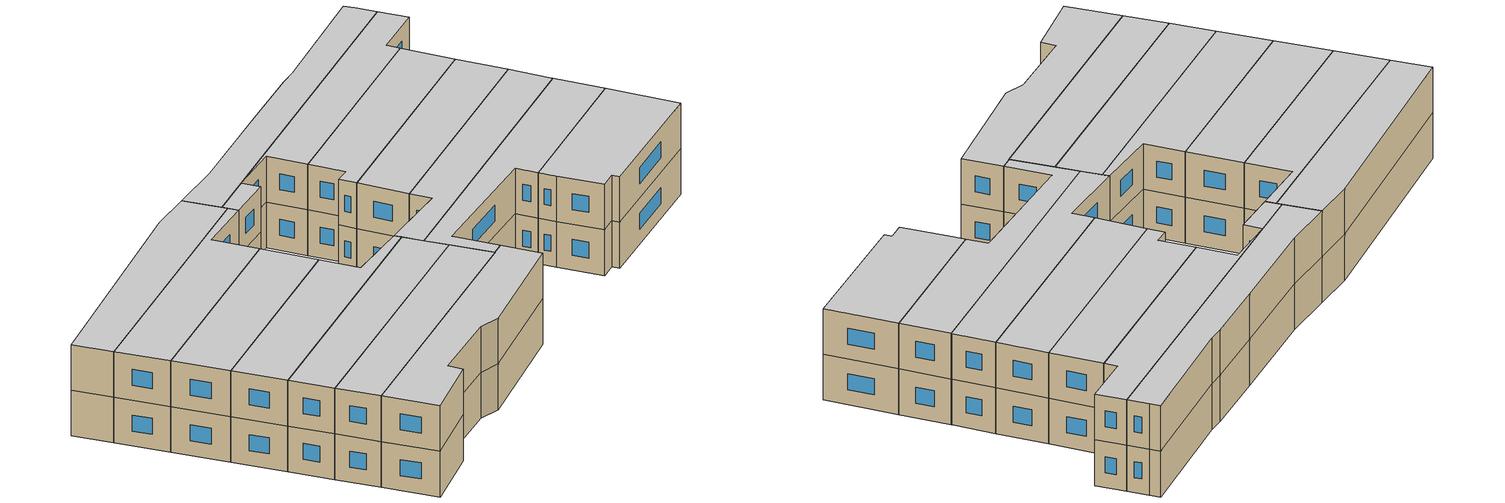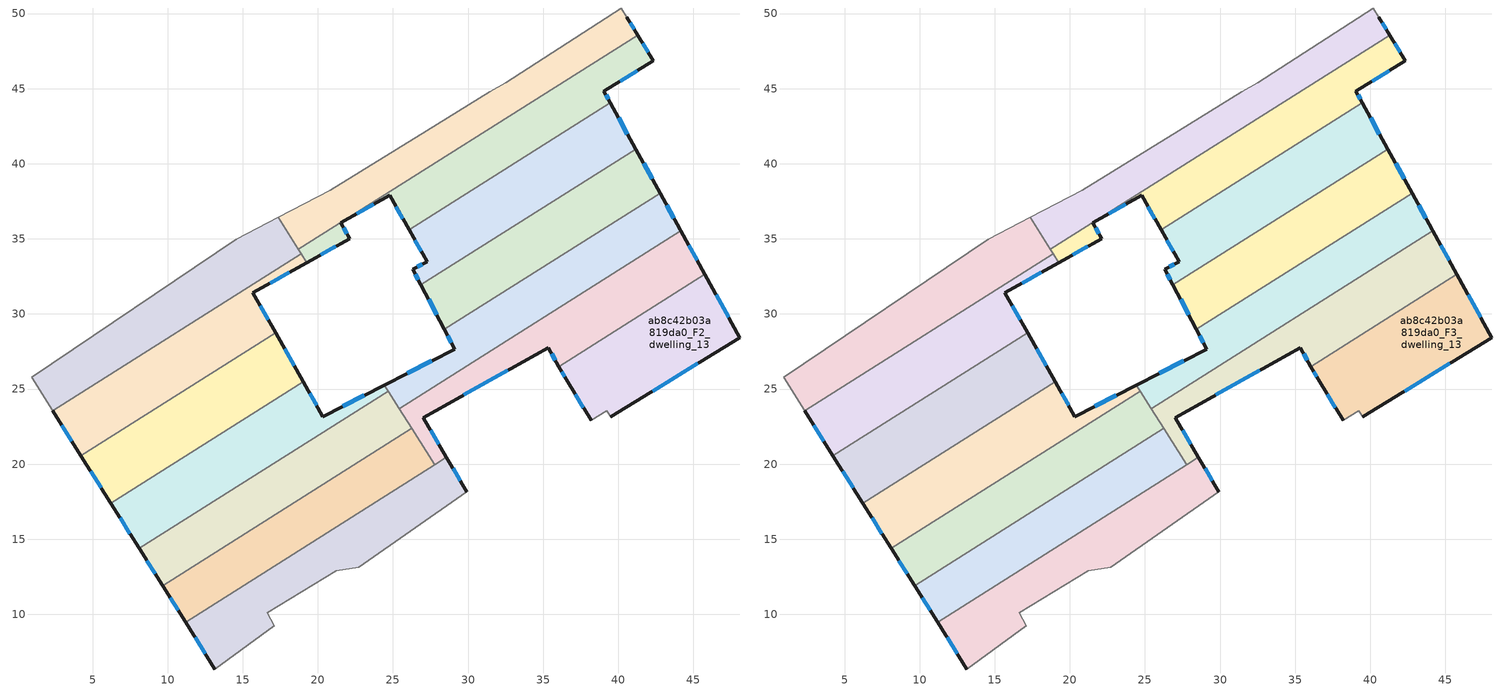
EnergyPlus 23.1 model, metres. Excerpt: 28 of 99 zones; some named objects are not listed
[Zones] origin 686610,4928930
ab8c42b03a819da0_F2_dwelling_0
 floor to ab8c42b03a819da0_F1_dwelling_0 (EU_floor_Construction): 17.37,36.42 18.9,34 2.35,23.55 0.94,25.79 14.58,34.98 z6
 wall adiabatic (EU_wall_Construction): 17.37,36.42 14.58,34.98 0.94,25.79 2.35,23.55 z6:9
 wall to ab8c42b03a819da0_F2_dwelling_1 (EU_wall_Construction): 2.35,23.55 18.9,34 z6:9
 wall to ab8c42b03a819da0_F2_dwelling_7 (EU_wall_Construction): 18.71,34.31 17.37,36.42 z6:9
 wall to ab8c42b03a819da0_F2_dwelling_8 (EU_wall_Construction): 18.9,34 18.71,34.31 z6:9
ab8c42b03a819da0_F2_dwelling_1
 floor to ab8c42b03a819da0_F1_dwelling_1 (EU_floor_Construction): 18.9,34 19.27,33.41 15.67,31.4 17.18,28.74 4.23,20.56 2.35,23.55 z6
 wall outside (EU_wall_Construction): 2.35,23.55 4.23,20.56 / 17.18,28.74 15.67,31.4 19.27,33.41 z6:9
 wall to ab8c42b03a819da0_F2_dwelling_2 (EU_wall_Construction): 4.23,20.56 17.18,28.74 z6:9
 wall to ab8c42b03a819da0_F2_dwelling_8 (EU_wall_Construction): 19.27,33.41 18.9,34 z6:9
 window (EU_Window_Construction): 2.96,22.58 3.62,21.53 / 16.84,32.05 18.1,32.76 / 16.69,29.6 16.16,30.53 z6.98:8.02
ab8c42b03a819da0_F2_dwelling_10
 floor to ab8c42b03a819da0_F1_dwelling_10 (EU_floor_Construction): 41.17,40.97 42.79,38.03 28.43,28.96 26.86,31.94 z6
 wall outside (EU_wall_Construction): 42.79,38.03 41.17,40.97 / 26.86,31.94 28.43,28.96 z6:9
 wall to ab8c42b03a819da0_F2_dwelling_9 (EU_wall_Construction): 41.17,40.97 26.86,31.94 z6:9
 wall to ab8c42b03a819da0_F2_dwelling_11 (EU_wall_Construction): 28.43,28.96 42.79,38.03 z6:9
 window (EU_Window_Construction): 42.26,38.98 41.69,40.01 / 27.37,30.97 27.92,29.93 z6.98:8.02
ab8c42b03a819da0_F2_dwelling_11
 floor to ab8c42b03a819da0_F1_dwelling_11 (EU_floor_Construction): 42.79,38.03 44.12,35.59 44.16,35.52 25.42,23.69 24.43,25.25 29.12,27.66 28.43,28.96 z6
 wall outside (EU_wall_Construction): 28.43,28.96 29.12,27.66 24.43,25.25 / 44.16,35.52 44.12,35.59 42.79,38.03 z6:9
 wall to ab8c42b03a819da0_F2_dwelling_12 (EU_wall_Construction): 25.42,23.69 44.16,35.52 z6:9
 wall to ab8c42b03a819da0_F2_dwelling_4 (EU_wall_Construction): 24.68,24.85 25.42,23.69 z6:9
 wall to ab8c42b03a819da0_F2_dwelling_3 (EU_wall_Construction): 24.43,25.25 24.68,24.85 z6:9
 window (EU_Window_Construction): 27.6,26.88 25.95,26.04 / 28.66,28.54 28.9,28.08 / 43.69,36.38 43.22,37.23 z6.98:8.02
ab8c42b03a819da0_F2_dwelling_12
 floor to ab8c42b03a819da0_F1_dwelling_12 (EU_floor_Construction): 44.16,35.52 45.77,32.62 36.05,26.49 35.34,27.76 27.02,23.1 28.57,20.46 27.77,19.96 25.42,23.69 z6
 wall outside (EU_wall_Construction): 45.77,32.62 44.16,35.52 / 28.57,20.46 27.02,23.1 35.34,27.76 36.05,26.49 z6:9
 wall to ab8c42b03a819da0_F2_dwelling_13 (EU_wall_Construction): 36.05,26.49 45.77,32.62 z6:9
 wall to ab8c42b03a819da0_F2_dwelling_6 (EU_wall_Construction): 27.77,19.96 28.57,20.46 z6:9
 wall to ab8c42b03a819da0_F2_dwelling_5 (EU_wall_Construction): 26.25,22.37 27.77,19.96 z6:9
 wall to ab8c42b03a819da0_F2_dwelling_4 (EU_wall_Construction): 25.42,23.69 26.25,22.37 z6:9
 window (EU_Window_Construction): 45.25,33.57 44.68,34.58 / 35.57,27.34 35.82,26.9 / 29.73,24.61 32.64,26.24 / 28.06,21.32 27.53,22.24 z6.98:8.02
ab8c42b03a819da0_F2_dwelling_13
 floor to ab8c42b03a819da0_F1_dwelling_13 (EU_floor_Construction): 45.77,32.62 48.1,28.43 39.49,23.14 39.23,23.57 38.19,22.92 36.62,25.48 36.05,26.49 z6
 wall outside (EU_wall_Construction): 36.05,26.49 36.62,25.48 38.19,22.92 / 39.49,23.14 48.1,28.43 45.77,32.62 z6:9
 wall adiabatic (EU_wall_Construction): 38.19,22.92 39.23,23.57 39.49,23.14 z6:9
 window (EU_Window_Construction): 37.13,24.64 37.68,23.75 / 36.24,26.16 36.44,25.81 / 47.34,29.79 46.53,31.26 / 42.29,24.86 45.3,26.71 z6.98:8.02
ab8c42b03a819da0_F2_dwelling_2
 floor to ab8c42b03a819da0_F1_dwelling_2 (EU_floor_Construction): 17.18,28.74 19.03,25.49 6.22,17.4 4.23,20.56 z6
 wall outside (EU_wall_Construction): 19.03,25.49 17.18,28.74 / 4.23,20.56 6.22,17.4 z6:9
 wall to ab8c42b03a819da0_F2_dwelling_3 (EU_wall_Construction): 6.22,17.4 19.03,25.49 z6:9
 window (EU_Window_Construction): 18.43,26.54 17.78,27.68 / 4.88,19.53 5.57,18.43 z6.98:8.02
ab8c42b03a819da0_F2_dwelling_3
 floor to ab8c42b03a819da0_F1_dwelling_3 (EU_floor_Construction): 24.43,25.25 24.68,24.85 8.11,14.38 6.22,17.4 19.03,25.49 20.34,23.17 z6
 wall outside (EU_wall_Construction): 6.22,17.4 8.11,14.38 / 24.43,25.25 20.34,23.17 19.03,25.49 z6:9
 wall to ab8c42b03a819da0_F2_dwelling_4 (EU_wall_Construction): 8.11,14.38 24.68,24.85 z6:9
 window (EU_Window_Construction): 6.83,16.42 7.49,15.36 / 19.92,23.92 19.45,24.73 / 23.1,24.58 21.67,23.85 z6.98:8.02
ab8c42b03a819da0_F2_dwelling_4
 floor to ab8c42b03a819da0_F1_dwelling_4 (EU_floor_Construction): 24.68,24.85 26.25,22.37 9.67,11.9 8.11,14.38 z6
 wall outside (EU_wall_Construction): 8.11,14.38 9.67,11.9 z6:9
 wall to ab8c42b03a819da0_F2_dwelling_5 (EU_wall_Construction): 9.67,11.9 26.25,22.37 z6:9
 window (EU_Window_Construction): 8.62,13.58 9.16,12.71 z6.98:8.02
ab8c42b03a819da0_F2_dwelling_5
 floor to ab8c42b03a819da0_F1_dwelling_5 (EU_floor_Construction): 26.25,22.37 27.78,19.94 11.2,9.47 9.67,11.9 z6
 wall outside (EU_wall_Construction): 9.67,11.9 11.2,9.47 z6:9
 wall to ab8c42b03a819da0_F2_dwelling_6 (EU_wall_Construction): 11.2,9.47 27.78,19.94 27.77,19.96 z6:9
 window (EU_Window_Construction): 10.16,11.11 10.7,10.26 z6.98:8.02
ab8c42b03a819da0_F2_dwelling_6
 floor to ab8c42b03a819da0_F1_dwelling_6 (EU_floor_Construction): 28.57,20.46 29.91,18.16 22.72,13.14 21.21,12.89 16.64,10.12 17.1,9.23 13.15,6.36 11.2,9.47 27.78,19.94 27.77,19.96 z6
 wall outside (EU_wall_Construction): 11.2,9.47 13.15,6.36 / 29.91,18.16 28.57,20.46 z6:9
 wall adiabatic (EU_wall_Construction): 13.15,6.36 17.1,9.23 16.64,10.12 21.21,12.89 22.72,13.14 29.91,18.16 z6:9
 window (EU_Window_Construction): 11.83,8.46 12.52,7.37 / 29.47,18.91 29,19.71 z6.98:8.02
ab8c42b03a819da0_F2_dwelling_7
 floor to ab8c42b03a819da0_F1_dwelling_7 (EU_floor_Construction): 40.55,49.77 41.29,48.57 18.71,34.31 17.37,36.42 20.83,38.22 27.24,42.21 31.45,44.8 32.52,45.39 40.19,50.37 z6
 wall outside (EU_wall_Construction): 41.29,48.57 40.55,49.77 z6:9
 wall adiabatic (EU_wall_Construction): 40.55,49.77 40.19,50.37 32.52,45.39 31.45,44.8 27.24,42.21 20.83,38.22 17.37,36.42 z6:9
 wall to ab8c42b03a819da0_F2_dwelling_8 (EU_wall_Construction): 18.71,34.31 41.29,48.57 z6:9
 window (EU_Window_Construction): 41.05,48.96 40.79,49.38 z6.98:8.02
ab8c42b03a819da0_F2_dwelling_8
 floor to ab8c42b03a819da0_F1_dwelling_8 (EU_floor_Construction): 41.29,48.57 42.34,46.86 39.05,44.83 39.47,44.06 26.07,35.59 24.77,37.89 21.52,36.07 22.12,35.01 19.27,33.41 18.71,34.31 z6
 wall outside (EU_wall_Construction): 19.27,33.41 22.12,35.01 21.52,36.07 24.77,37.89 26.07,35.59 / 39.47,44.06 39.05,44.83 42.34,46.86 41.29,48.57 z6:9
 wall to ab8c42b03a819da0_F2_dwelling_9 (EU_wall_Construction): 26.07,35.59 39.47,44.06 z6:9
 window (EU_Window_Construction): 25.2,37.14 25.65,36.34 / 22.58,36.66 23.72,37.3 / 21.93,35.35 21.72,35.72 / 20.2,33.93 21.2,34.49 / 42,47.41 41.63,48.01 / 40.12,45.49 41.27,46.2 / 39.34,44.31 39.19,44.58 z6.98:8.02
ab8c42b03a819da0_F2_dwelling_9
 floor to ab8c42b03a819da0_F1_dwelling_9 (EU_floor_Construction): 39.47,44.06 41.17,40.97 26.86,31.94 26.31,32.98 27.27,33.48 26.07,35.59 z6
 wall outside (EU_wall_Construction): 26.07,35.59 27.27,33.48 26.31,32.98 26.86,31.94 / 41.17,40.97 39.47,44.06 z6:9
 window (EU_Window_Construction): 26.96,33.31 26.63,33.14 / 26.46,34.91 26.88,34.17 / 40.62,41.98 40.03,43.05 / 26.49,32.64 26.68,32.28 z6.98:8.02
ab8c42b03a819da0_F3_dwelling_0
 floor to ab8c42b03a819da0_F2_dwelling_0 (EU_floor_Construction): 17.37,36.42 18.9,34 2.35,23.55 0.94,25.79 14.58,34.98 z9
 wall adiabatic (EU_wall_Construction): 17.37,36.42 14.58,34.98 0.94,25.79 2.35,23.55 z9:12
 wall to ab8c42b03a819da0_F3_dwelling_1 (EU_wall_Construction): 2.35,23.55 18.9,34 z9:12
 wall to ab8c42b03a819da0_F3_dwelling_7 (EU_wall_Construction): 18.71,34.31 17.37,36.42 z9:12
 wall to ab8c42b03a819da0_F3_dwelling_8 (EU_wall_Construction): 18.9,34 18.71,34.31 z9:12
 ceiling to ab8c42b03a819da0_F4_dwelling_0 (EU_floor_Construction): 18.9,34 17.37,36.42 14.58,34.98 0.94,25.79 2.35,23.55 z12
ab8c42b03a819da0_F3_dwelling_1
 floor to ab8c42b03a819da0_F2_dwelling_1 (EU_floor_Construction): 18.9,34 19.27,33.41 15.67,31.4 17.18,28.74 4.23,20.56 2.35,23.55 z9
 wall outside (EU_wall_Construction): 2.35,23.55 4.23,20.56 / 17.18,28.74 15.67,31.4 19.27,33.41 z9:12
 wall to ab8c42b03a819da0_F3_dwelling_2 (EU_wall_Construction): 4.23,20.56 17.18,28.74 z9:12
 wall to ab8c42b03a819da0_F3_dwelling_8 (EU_wall_Construction): 19.27,33.41 18.9,34 z9:12
 window (EU_Window_Construction): 2.96,22.58 3.62,21.53 / 16.84,32.05 18.1,32.76 / 16.69,29.6 16.16,30.53 z9.98:11.02
 ceiling to ab8c42b03a819da0_F4_dwelling_1 (EU_floor_Construction): 17.18,28.74 15.67,31.4 19.27,33.41 18.9,34 2.35,23.55 4.23,20.56 z12
ab8c42b03a819da0_F3_dwelling_10
 floor to ab8c42b03a819da0_F2_dwelling_10 (EU_floor_Construction): 41.17,40.97 42.79,38.03 28.43,28.96 26.86,31.94 z9
 wall outside (EU_wall_Construction): 42.79,38.03 41.17,40.97 / 26.86,31.94 28.43,28.96 z9:12
 wall to ab8c42b03a819da0_F3_dwelling_9 (EU_wall_Construction): 41.17,40.97 26.86,31.94 z9:12
 wall to ab8c42b03a819da0_F3_dwelling_11 (EU_wall_Construction): 28.43,28.96 42.79,38.03 z9:12
 window (EU_Window_Construction): 42.26,38.98 41.69,40.01 / 27.37,30.97 27.92,29.93 z9.98:11.02
 ceiling to ab8c42b03a819da0_F4_dwelling_10 (EU_floor_Construction): 42.79,38.03 41.17,40.97 26.86,31.94 28.43,28.96 z12
ab8c42b03a819da0_F3_dwelling_11
 floor to ab8c42b03a819da0_F2_dwelling_11 (EU_floor_Construction): 42.79,38.03 44.12,35.59 44.16,35.52 25.42,23.69 24.43,25.25 29.12,27.66 28.43,28.96 z9
 wall outside (EU_wall_Construction): 28.43,28.96 29.12,27.66 24.43,25.25 / 44.16,35.52 44.12,35.59 42.79,38.03 z9:12
 wall to ab8c42b03a819da0_F3_dwelling_12 (EU_wall_Construction): 25.42,23.69 44.16,35.52 z9:12
 wall to ab8c42b03a819da0_F3_dwelling_4 (EU_wall_Construction): 24.68,24.85 25.42,23.69 z9:12
 wall to ab8c42b03a819da0_F3_dwelling_3 (EU_wall_Construction): 24.43,25.25 24.68,24.85 z9:12
 window (EU_Window_Construction): 27.6,26.88 25.95,26.04 / 28.66,28.54 28.9,28.08 / 43.69,36.38 43.22,37.23 z9.98:11.02
 ceiling to ab8c42b03a819da0_F4_dwelling_11 (EU_floor_Construction): 44.16,35.52 44.12,35.59 42.79,38.03 28.43,28.96 29.12,27.66 24.43,25.25 25.42,23.69 z12
ab8c42b03a819da0_F3_dwelling_12
 floor to ab8c42b03a819da0_F2_dwelling_12 (EU_floor_Construction): 44.16,35.52 45.77,32.62 36.05,26.49 35.34,27.76 27.02,23.1 28.57,20.46 27.77,19.96 25.42,23.69 z9
 wall outside (EU_wall_Construction): 45.77,32.62 44.16,35.52 / 28.57,20.46 27.02,23.1 35.34,27.76 36.05,26.49 z9:12
 wall to ab8c42b03a819da0_F3_dwelling_13 (EU_wall_Construction): 36.05,26.49 45.77,32.62 z9:12
 wall to ab8c42b03a819da0_F3_dwelling_6 (EU_wall_Construction): 27.77,19.96 28.57,20.46 z9:12
 wall to ab8c42b03a819da0_F3_dwelling_5 (EU_wall_Construction): 26.25,22.37 27.77,19.96 z9:12
 wall to ab8c42b03a819da0_F3_dwelling_4 (EU_wall_Construction): 25.42,23.69 26.25,22.37 z9:12
 window (EU_Window_Construction): 45.25,33.57 44.68,34.58 / 35.57,27.34 35.82,26.9 / 29.73,24.61 32.64,26.24 / 28.06,21.32 27.53,22.24 z9.98:11.02
 ceiling to ab8c42b03a819da0_F4_dwelling_12 (EU_floor_Construction): 36.05,26.49 45.77,32.62 44.16,35.52 25.42,23.69 27.77,19.96 28.57,20.46 27.02,23.1 35.34,27.76 z12
ab8c42b03a819da0_F3_dwelling_13
 floor to ab8c42b03a819da0_F2_dwelling_13 (EU_floor_Construction): 45.77,32.62 48.1,28.43 39.49,23.14 39.23,23.57 38.19,22.92 36.62,25.48 36.05,26.49 z9
 wall outside (EU_wall_Construction): 36.05,26.49 36.62,25.48 38.19,22.92 / 39.49,23.14 48.1,28.43 45.77,32.62 z9:12
 wall adiabatic (EU_wall_Construction): 38.19,22.92 39.23,23.57 39.49,23.14 z9:12
 window (EU_Window_Construction): 37.13,24.64 37.68,23.75 / 36.24,26.16 36.44,25.81 / 47.34,29.79 46.53,31.26 / 42.29,24.86 45.3,26.71 z9.98:11.02
 ceiling to ab8c42b03a819da0_F4_dwelling_13 (EU_floor_Construction): 48.1,28.43 45.77,32.62 36.05,26.49 36.62,25.48 38.19,22.92 39.23,23.57 39.49,23.14 z12
ab8c42b03a819da0_F3_dwelling_2
 floor to ab8c42b03a819da0_F2_dwelling_2 (EU_floor_Construction): 17.18,28.74 19.03,25.49 6.22,17.4 4.23,20.56 z9
 wall outside (EU_wall_Construction): 19.03,25.49 17.18,28.74 / 4.23,20.56 6.22,17.4 z9:12
 wall to ab8c42b03a819da0_F3_dwelling_3 (EU_wall_Construction): 6.22,17.4 19.03,25.49 z9:12
 window (EU_Window_Construction): 18.43,26.54 17.78,27.68 / 4.88,19.53 5.57,18.43 z9.98:11.02
 ceiling to ab8c42b03a819da0_F4_dwelling_2 (EU_floor_Construction): 19.03,25.49 17.18,28.74 4.23,20.56 6.22,17.4 z12
ab8c42b03a819da0_F3_dwelling_3
 floor to ab8c42b03a819da0_F2_dwelling_3 (EU_floor_Construction): 24.43,25.25 24.68,24.85 8.11,14.38 6.22,17.4 19.03,25.49 20.34,23.17 z9
 wall outside (EU_wall_Construction): 6.22,17.4 8.11,14.38 / 24.43,25.25 20.34,23.17 19.03,25.49 z9:12
 wall to ab8c42b03a819da0_F3_dwelling_4 (EU_wall_Construction): 8.11,14.38 24.68,24.85 z9:12
 window (EU_Window_Construction): 6.83,16.42 7.49,15.36 / 19.92,23.92 19.45,24.73 / 23.1,24.58 21.67,23.85 z9.98:11.02
 ceiling to ab8c42b03a819da0_F4_dwelling_3 (EU_floor_Construction): 20.34,23.17 19.03,25.49 6.22,17.4 8.11,14.38 24.68,24.85 24.43,25.25 z12
ab8c42b03a819da0_F3_dwelling_4
 floor to ab8c42b03a819da0_F2_dwelling_4 (EU_floor_Construction): 24.68,24.85 26.25,22.37 9.67,11.9 8.11,14.38 z9
 wall outside (EU_wall_Construction): 8.11,14.38 9.67,11.9 z9:12
 wall to ab8c42b03a819da0_F3_dwelling_5 (EU_wall_Construction): 9.67,11.9 26.25,22.37 z9:12
 window (EU_Window_Construction): 8.62,13.58 9.16,12.71 z9.98:11.02
 ceiling to ab8c42b03a819da0_F4_dwelling_4 (EU_floor_Construction): 26.25,22.37 24.68,24.85 8.11,14.38 9.67,11.9 z12
ab8c42b03a819da0_F3_dwelling_5
 floor to ab8c42b03a819da0_F2_dwelling_5 (EU_floor_Construction): 26.25,22.37 27.78,19.94 11.2,9.47 9.67,11.9 z9
 wall outside (EU_wall_Construction): 9.67,11.9 11.2,9.47 z9:12
 wall to ab8c42b03a819da0_F3_dwelling_6 (EU_wall_Construction): 11.2,9.47 27.78,19.94 27.77,19.96 z9:12
 window (EU_Window_Construction): 10.16,11.11 10.7,10.26 z9.98:11.02
 ceiling to ab8c42b03a819da0_F4_dwelling_5 (EU_floor_Construction): 27.78,19.94 26.25,22.37 9.67,11.9 11.2,9.47 z12
ab8c42b03a819da0_F3_dwelling_6
 floor to ab8c42b03a819da0_F2_dwelling_6 (EU_floor_Construction): 28.57,20.46 29.91,18.16 22.72,13.14 21.21,12.89 16.64,10.12 17.1,9.23 13.15,6.36 11.2,9.47 27.78,19.94 27.77,19.96 z9
 wall outside (EU_wall_Construction): 11.2,9.47 13.15,6.36 / 29.91,18.16 28.57,20.46 z9:12
 wall adiabatic (EU_wall_Construction): 13.15,6.36 17.1,9.23 16.64,10.12 21.21,12.89 22.72,13.14 29.91,18.16 z9:12
 window (EU_Window_Construction): 11.83,8.46 12.52,7.37 / 29.47,18.91 29,19.71 z9.98:11.02
 ceiling to ab8c42b03a819da0_F4_dwelling_6 (EU_floor_Construction): 22.72,13.14 29.91,18.16 28.57,20.46 27.77,19.96 27.78,19.94 11.2,9.47 13.15,6.36 17.1,9.23 16.64,10.12 21.21,12.89 z12
ab8c42b03a819da0_F3_dwelling_7
 floor to ab8c42b03a819da0_F2_dwelling_7 (EU_floor_Construction): 40.55,49.77 41.29,48.57 18.71,34.31 17.37,36.42 20.83,38.22 27.24,42.21 31.45,44.8 32.52,45.39 40.19,50.37 z9
 wall outside (EU_wall_Construction): 41.29,48.57 40.55,49.77 z9:12
 wall adiabatic (EU_wall_Construction): 40.55,49.77 40.19,50.37 32.52,45.39 31.45,44.8 27.24,42.21 20.83,38.22 17.37,36.42 z9:12
 wall to ab8c42b03a819da0_F3_dwelling_8 (EU_wall_Construction): 18.71,34.31 41.29,48.57 z9:12
 window (EU_Window_Construction): 41.05,48.96 40.79,49.38 z9.98:11.02
 ceiling to ab8c42b03a819da0_F4_dwelling_7 (EU_floor_Construction): 32.52,45.39 31.45,44.8 27.24,42.21 20.83,38.22 17.37,36.42 18.71,34.31 41.29,48.57 40.55,49.77 40.19,50.37 z12
ab8c42b03a819da0_F3_dwelling_8
 floor to ab8c42b03a819da0_F2_dwelling_8 (EU_floor_Construction): 41.29,48.57 42.34,46.86 39.05,44.83 39.47,44.06 26.07,35.59 24.77,37.89 21.52,36.07 22.12,35.01 19.27,33.41 18.71,34.31 z9
 wall outside (EU_wall_Construction): 19.27,33.41 22.12,35.01 21.52,36.07 24.77,37.89 26.07,35.59 / 39.47,44.06 39.05,44.83 42.34,46.86 41.29,48.57 z9:12
 wall to ab8c42b03a819da0_F3_dwelling_9 (EU_wall_Construction): 26.07,35.59 39.47,44.06 z9:12
 window (EU_Window_Construction): 25.2,37.14 25.65,36.34 / 22.58,36.66 23.72,37.3 / 21.93,35.35 21.72,35.72 / 20.2,33.93 21.2,34.49 / 42,47.41 41.63,48.01 / 40.12,45.49 41.27,46.2 / 39.34,44.31 39.19,44.58 z9.98:11.02
 ceiling to ab8c42b03a819da0_F4_dwelling_8 (EU_floor_Construction): 39.47,44.06 39.05,44.83 42.34,46.86 41.29,48.57 18.71,34.31 19.27,33.41 22.12,35.01 21.52,36.07 24.77,37.89 26.07,35.59 z12
ab8c42b03a819da0_F3_dwelling_9
 floor to ab8c42b03a819da0_F2_dwelling_9 (EU_floor_Construction): 39.47,44.06 41.17,40.97 26.86,31.94 26.31,32.98 27.27,33.48 26.07,35.59 z9
 wall outside (EU_wall_Construction): 26.07,35.59 27.27,33.48 26.31,32.98 26.86,31.94 / 41.17,40.97 39.47,44.06 z9:12
 window (EU_Window_Construction): 26.96,33.31 26.63,33.14 / 26.46,34.91 26.88,34.17 / 40.62,41.98 40.03,43.05 / 26.49,32.64 26.68,32.28 z9.98:11.02
 ceiling to ab8c42b03a819da0_F4_dwelling_9 (EU_floor_Construction): 41.17,40.97 39.47,44.06 26.07,35.59 27.27,33.48 26.31,32.98 26.86,31.94 z12
[Building]
EU S2 Campaign: North Axis=0; Terrain=City; Solar Distribution=FullExterior
[Site:Location]
Bologna: Latitude=44.5; Longitude=11.25; Time Zone=1; Elevation=37
[SizingPeriod:WeatherFileDays]
AnnualSizingPeriod: Begin Month=1; Begin Day of Month=1; End Month=12; End Day of Month=31; Day of Week for Start Day=Monday; Use Weather File Daylight Saving Period=No; Use Weather File Rain and Snow Indicators=No
[MATERIAL]
EU_InternalMass_Material: Roughness=MediumRough; Thickness=0.1; Conductivity=1; Density=1800; Specific Heat=900; Thermal Absorptance=0.9; Solar Absorptance=0.7; Visible Absorptance=0.7
[MATERIAL:NOMASS] Roughness=MediumRough; Thermal Absorptance=0.9; Solar Absorptance=0.7; Visible Absorptance=0.7
Name | Thermal Resistance
EU_wall_NoMass | 0.905828
EU_floor_NoMass | 0.67114
[WINDOWMATERIAL:SIMPLEGLAZINGSYSTEM]
EU_Window_SimpleGlazing: UFactor=4.52486; Solar Heat Gain Coefficient=0.85; Visible Transmittance=0.85
[CONSTRUCTION]
EU_wall_Construction: EU_wall_NoMass
EU_floor_Construction: EU_floor_NoMass
EU_Window_Construction: EU_Window_SimpleGlazing
EU_InternalMass_Construction: EU_InternalMass_Material
[ZONE] Type=1; Multiplier=1; Ceiling Height=autocalculate; Floor Area=autocalculate; Part of Total Floor Area=Yes
Name | Volume
ab8c42b03a819da0_F2_dwelling_0; ab8c42b03a819da0_F3_dwelling_0 | 170.547
ab8c42b03a819da0_F2_dwelling_1; ab8c42b03a819da0_F3_dwelling_1 | 170.57
ab8c42b03a819da0_F2_dwelling_10; ab8c42b03a819da0_F3_dwelling_10 | 170.532
ab8c42b03a819da0_F2_dwelling_11; ab8c42b03a819da0_F3_dwelling_11 | 170.599
ab8c42b03a819da0_F2_dwelling_12; ab8c42b03a819da0_F3_dwelling_12 | 173.709
ab8c42b03a819da0_F2_dwelling_13; ab8c42b03a819da0_F3_dwelling_13 | 160.178
ab8c42b03a819da0_F2_dwelling_2; ab8c42b03a819da0_F3_dwelling_2 | 170.551
ab8c42b03a819da0_F2_dwelling_3; ab8c42b03a819da0_F3_dwelling_3; ab8c42b03a819da0_F2_dwelling_7; ab8c42b03a819da0_F3_dwelling_7 | 170.537
ab8c42b03a819da0_F2_dwelling_4; ab8c42b03a819da0_F3_dwelling_4 | 172.195
ab8c42b03a819da0_F2_dwelling_5; ab8c42b03a819da0_F3_dwelling_5 | 168.926
ab8c42b03a819da0_F2_dwelling_6; ab8c42b03a819da0_F3_dwelling_6 | 177.768
ab8c42b03a819da0_F2_dwelling_8; ab8c42b03a819da0_F3_dwelling_8 | 170.594
ab8c42b03a819da0_F2_dwelling_9; ab8c42b03a819da0_F3_dwelling_9 | 170.542
[INTERNALMASS] Construction=EU_InternalMass_Construction
Name | Zone or ZoneList | Surface Area
ab8c42b03a819da0_F2_dwelling_0_EU_InternalMass | ab8c42b03a819da0_F2_dwelling_0 | 56.8493
ab8c42b03a819da0_F2_dwelling_1_EU_InternalMass | ab8c42b03a819da0_F2_dwelling_1 | 56.857
ab8c42b03a819da0_F2_dwelling_2_EU_InternalMass | ab8c42b03a819da0_F2_dwelling_2 | 56.8505
ab8c42b03a819da0_F2_dwelling_3_EU_InternalMass | ab8c42b03a819da0_F2_dwelling_3 | 56.8455
ab8c42b03a819da0_F2_dwelling_4_EU_InternalMass | ab8c42b03a819da0_F2_dwelling_4 | 57.3982
ab8c42b03a819da0_F2_dwelling_5_EU_InternalMass | ab8c42b03a819da0_F2_dwelling_5 | 56.3077
ab8c42b03a819da0_F2_dwelling_6_EU_InternalMass | ab8c42b03a819da0_F2_dwelling_6 | 59.2543
ab8c42b03a819da0_F2_dwelling_7_EU_InternalMass | ab8c42b03a819da0_F2_dwelling_7 | 56.8517
ab8c42b03a819da0_F2_dwelling_8_EU_InternalMass | ab8c42b03a819da0_F2_dwelling_8 | 56.8629
ab8c42b03a819da0_F2_dwelling_9_EU_InternalMass | ab8c42b03a819da0_F2_dwelling_9 | 56.8483
ab8c42b03a819da0_F2_dwelling_10_EU_InternalMass | ab8c42b03a819da0_F2_dwelling_10 | 56.8443
ab8c42b03a819da0_F2_dwelling_11_EU_InternalMass | ab8c42b03a819da0_F2_dwelling_11 | 56.8666
ab8c42b03a819da0_F2_dwelling_12_EU_InternalMass | ab8c42b03a819da0_F2_dwelling_12 | 57.8986
ab8c42b03a819da0_F2_dwelling_13_EU_InternalMass | ab8c42b03a819da0_F2_dwelling_13 | 53.3917
ab8c42b03a819da0_F3_dwelling_0_EU_InternalMass | ab8c42b03a819da0_F3_dwelling_0 | 56.8493
ab8c42b03a819da0_F3_dwelling_1_EU_InternalMass | ab8c42b03a819da0_F3_dwelling_1 | 56.857
ab8c42b03a819da0_F3_dwelling_2_EU_InternalMass | ab8c42b03a819da0_F3_dwelling_2 | 56.8505
ab8c42b03a819da0_F3_dwelling_3_EU_InternalMass | ab8c42b03a819da0_F3_dwelling_3 | 56.8455
ab8c42b03a819da0_F3_dwelling_4_EU_InternalMass | ab8c42b03a819da0_F3_dwelling_4 | 57.3982
ab8c42b03a819da0_F3_dwelling_5_EU_InternalMass | ab8c42b03a819da0_F3_dwelling_5 | 56.3077
ab8c42b03a819da0_F3_dwelling_6_EU_InternalMass | ab8c42b03a819da0_F3_dwelling_6 | 59.2543
ab8c42b03a819da0_F3_dwelling_7_EU_InternalMass | ab8c42b03a819da0_F3_dwelling_7 | 56.8517
ab8c42b03a819da0_F3_dwelling_8_EU_InternalMass | ab8c42b03a819da0_F3_dwelling_8 | 56.8629
ab8c42b03a819da0_F3_dwelling_9_EU_InternalMass | ab8c42b03a819da0_F3_dwelling_9 | 56.8483
ab8c42b03a819da0_F3_dwelling_10_EU_InternalMass | ab8c42b03a819da0_F3_dwelling_10 | 56.8443
ab8c42b03a819da0_F3_dwelling_11_EU_InternalMass | ab8c42b03a819da0_F3_dwelling_11 | 56.8666
ab8c42b03a819da0_F3_dwelling_12_EU_InternalMass | ab8c42b03a819da0_F3_dwelling_12 | 57.8986
ab8c42b03a819da0_F3_dwelling_13_EU_InternalMass | ab8c42b03a819da0_F3_dwelling_13 | 53.3917
[OTHEREQUIPMENT] Fuel Type=Electricity; Design Level Calculation Method=Watts/Area; Power per Zone Floor Area=1; Fraction Latent=0; Fraction Radiant=0; Fraction Lost=0; Carbon Dioxide Generation Rate=0; EndUse Subcategory=EU_Step8_InternalGains
Name | Zone or ZoneList or Space or SpaceList | Schedule
EU_Step8_InternalGain_ab8c42b03a819da0_F2_dwelling_0_f000 | ab8c42b03a819da0_F2_dwelling_0 | EU_Step8_GainSchedule_ab8c42b03a819da0_F2_dwelling_0_f000
EU_Step8_InternalGain_ab8c42b03a819da0_F2_dwelling_1_f000 | ab8c42b03a819da0_F2_dwelling_1 | EU_Step8_GainSchedule_ab8c42b03a819da0_F2_dwelling_1_f000
EU_Step8_InternalGain_ab8c42b03a819da0_F2_dwelling_2_f000 | ab8c42b03a819da0_F2_dwelling_2 | EU_Step8_GainSchedule_ab8c42b03a819da0_F2_dwelling_2_f000
EU_Step8_InternalGain_ab8c42b03a819da0_F2_dwelling_3_f000 | ab8c42b03a819da0_F2_dwelling_3 | EU_Step8_GainSchedule_ab8c42b03a819da0_F2_dwelling_3_f000
EU_Step8_InternalGain_ab8c42b03a819da0_F2_dwelling_4_f000 | ab8c42b03a819da0_F2_dwelling_4 | EU_Step8_GainSchedule_ab8c42b03a819da0_F2_dwelling_4_f000
EU_Step8_InternalGain_ab8c42b03a819da0_F2_dwelling_5_f000 | ab8c42b03a819da0_F2_dwelling_5 | EU_Step8_GainSchedule_ab8c42b03a819da0_F2_dwelling_5_f000
EU_Step8_InternalGain_ab8c42b03a819da0_F2_dwelling_6_f000 | ab8c42b03a819da0_F2_dwelling_6 | EU_Step8_GainSchedule_ab8c42b03a819da0_F2_dwelling_6_f000
EU_Step8_InternalGain_ab8c42b03a819da0_F2_dwelling_7_f000 | ab8c42b03a819da0_F2_dwelling_7 | EU_Step8_GainSchedule_ab8c42b03a819da0_F2_dwelling_7_f000
EU_Step8_InternalGain_ab8c42b03a819da0_F2_dwelling_8_f000 | ab8c42b03a819da0_F2_dwelling_8 | EU_Step8_GainSchedule_ab8c42b03a819da0_F2_dwelling_8_f000
EU_Step8_InternalGain_ab8c42b03a819da0_F2_dwelling_9_f000 | ab8c42b03a819da0_F2_dwelling_9 | EU_Step8_GainSchedule_ab8c42b03a819da0_F2_dwelling_9_f000
EU_Step8_InternalGain_ab8c42b03a819da0_F2_dwelling_10_f000 | ab8c42b03a819da0_F2_dwelling_10 | EU_Step8_GainSchedule_ab8c42b03a819da0_F2_dwelling_10_f000
EU_Step8_InternalGain_ab8c42b03a819da0_F2_dwelling_11_f000 | ab8c42b03a819da0_F2_dwelling_11 | EU_Step8_GainSchedule_ab8c42b03a819da0_F2_dwelling_11_f000
EU_Step8_InternalGain_ab8c42b03a819da0_F2_dwelling_12_f000 | ab8c42b03a819da0_F2_dwelling_12 | EU_Step8_GainSchedule_ab8c42b03a819da0_F2_dwelling_12_f000
EU_Step8_InternalGain_ab8c42b03a819da0_F2_dwelling_13_f000 | ab8c42b03a819da0_F2_dwelling_13 | EU_Step8_GainSchedule_ab8c42b03a819da0_F2_dwelling_13_f000
EU_Step8_InternalGain_ab8c42b03a819da0_F3_dwelling_0_f000 | ab8c42b03a819da0_F3_dwelling_0 | EU_Step8_GainSchedule_ab8c42b03a819da0_F3_dwelling_0_f000
EU_Step8_InternalGain_ab8c42b03a819da0_F3_dwelling_1_f000 | ab8c42b03a819da0_F3_dwelling_1 | EU_Step8_GainSchedule_ab8c42b03a819da0_F3_dwelling_1_f000
EU_Step8_InternalGain_ab8c42b03a819da0_F3_dwelling_2_f000 | ab8c42b03a819da0_F3_dwelling_2 | EU_Step8_GainSchedule_ab8c42b03a819da0_F3_dwelling_2_f000
EU_Step8_InternalGain_ab8c42b03a819da0_F3_dwelling_3_f000 | ab8c42b03a819da0_F3_dwelling_3 | EU_Step8_GainSchedule_ab8c42b03a819da0_F3_dwelling_3_f000
EU_Step8_InternalGain_ab8c42b03a819da0_F3_dwelling_4_f000 | ab8c42b03a819da0_F3_dwelling_4 | EU_Step8_GainSchedule_ab8c42b03a819da0_F3_dwelling_4_f000
EU_Step8_InternalGain_ab8c42b03a819da0_F3_dwelling_5_f000 | ab8c42b03a819da0_F3_dwelling_5 | EU_Step8_GainSchedule_ab8c42b03a819da0_F3_dwelling_5_f000
EU_Step8_InternalGain_ab8c42b03a819da0_F3_dwelling_6_f000 | ab8c42b03a819da0_F3_dwelling_6 | EU_Step8_GainSchedule_ab8c42b03a819da0_F3_dwelling_6_f000
EU_Step8_InternalGain_ab8c42b03a819da0_F3_dwelling_7_f000 | ab8c42b03a819da0_F3_dwelling_7 | EU_Step8_GainSchedule_ab8c42b03a819da0_F3_dwelling_7_f000
EU_Step8_InternalGain_ab8c42b03a819da0_F3_dwelling_8_f000 | ab8c42b03a819da0_F3_dwelling_8 | EU_Step8_GainSchedule_ab8c42b03a819da0_F3_dwelling_8_f000
EU_Step8_InternalGain_ab8c42b03a819da0_F3_dwelling_9_f000 | ab8c42b03a819da0_F3_dwelling_9 | EU_Step8_GainSchedule_ab8c42b03a819da0_F3_dwelling_9_f000
EU_Step8_InternalGain_ab8c42b03a819da0_F3_dwelling_10_f000 | ab8c42b03a819da0_F3_dwelling_10 | EU_Step8_GainSchedule_ab8c42b03a819da0_F3_dwelling_10_f000
EU_Step8_InternalGain_ab8c42b03a819da0_F3_dwelling_11_f000 | ab8c42b03a819da0_F3_dwelling_11 | EU_Step8_GainSchedule_ab8c42b03a819da0_F3_dwelling_11_f000
EU_Step8_InternalGain_ab8c42b03a819da0_F3_dwelling_12_f000 | ab8c42b03a819da0_F3_dwelling_12 | EU_Step8_GainSchedule_ab8c42b03a819da0_F3_dwelling_12_f000
EU_Step8_InternalGain_ab8c42b03a819da0_F3_dwelling_13_f000 | ab8c42b03a819da0_F3_dwelling_13 | EU_Step8_GainSchedule_ab8c42b03a819da0_F3_dwelling_13_f000
[ZONEVENTILATION:DESIGNFLOWRATE] Schedule=EU_AlwaysOn; Design Flow Rate Calculation Method=AirChanges/Hour; Air Changes per Hour=0.73129; Ventilation Type=Natural; Fan Pressure Rise=0; Fan Total Efficiency=1; Constant Term Coefficient=1; Temperature Term Coefficient=0; Velocity Term Coefficient=0; Velocity Squared Term Coefficient=0; Minimum Indoor Temperature=-100; Maximum Indoor Temperature=100; Delta Temperature=-100; Minimum Outdoor Temperature=-100; Maximum Outdoor Temperature=100; Maximum Wind Speed=40
Name | Zone or ZoneList or Space or SpaceList
EU_ConstantAir_ab8c42b03a819da0_F2_dwelling_0 | ab8c42b03a819da0_F2_dwelling_0
EU_ConstantAir_ab8c42b03a819da0_F2_dwelling_1 | ab8c42b03a819da0_F2_dwelling_1
EU_ConstantAir_ab8c42b03a819da0_F2_dwelling_2 | ab8c42b03a819da0_F2_dwelling_2
EU_ConstantAir_ab8c42b03a819da0_F2_dwelling_3 | ab8c42b03a819da0_F2_dwelling_3
EU_ConstantAir_ab8c42b03a819da0_F2_dwelling_4 | ab8c42b03a819da0_F2_dwelling_4
EU_ConstantAir_ab8c42b03a819da0_F2_dwelling_5 | ab8c42b03a819da0_F2_dwelling_5
EU_ConstantAir_ab8c42b03a819da0_F2_dwelling_6 | ab8c42b03a819da0_F2_dwelling_6
EU_ConstantAir_ab8c42b03a819da0_F2_dwelling_7 | ab8c42b03a819da0_F2_dwelling_7
EU_ConstantAir_ab8c42b03a819da0_F2_dwelling_8 | ab8c42b03a819da0_F2_dwelling_8
EU_ConstantAir_ab8c42b03a819da0_F2_dwelling_9 | ab8c42b03a819da0_F2_dwelling_9
EU_ConstantAir_ab8c42b03a819da0_F2_dwelling_10 | ab8c42b03a819da0_F2_dwelling_10
EU_ConstantAir_ab8c42b03a819da0_F2_dwelling_11 | ab8c42b03a819da0_F2_dwelling_11
EU_ConstantAir_ab8c42b03a819da0_F2_dwelling_12 | ab8c42b03a819da0_F2_dwelling_12
EU_ConstantAir_ab8c42b03a819da0_F2_dwelling_13 | ab8c42b03a819da0_F2_dwelling_13
EU_ConstantAir_ab8c42b03a819da0_F3_dwelling_0 | ab8c42b03a819da0_F3_dwelling_0
EU_ConstantAir_ab8c42b03a819da0_F3_dwelling_1 | ab8c42b03a819da0_F3_dwelling_1
EU_ConstantAir_ab8c42b03a819da0_F3_dwelling_2 | ab8c42b03a819da0_F3_dwelling_2
EU_ConstantAir_ab8c42b03a819da0_F3_dwelling_3 | ab8c42b03a819da0_F3_dwelling_3
EU_ConstantAir_ab8c42b03a819da0_F3_dwelling_4 | ab8c42b03a819da0_F3_dwelling_4
EU_ConstantAir_ab8c42b03a819da0_F3_dwelling_5 | ab8c42b03a819da0_F3_dwelling_5
EU_ConstantAir_ab8c42b03a819da0_F3_dwelling_6 | ab8c42b03a819da0_F3_dwelling_6
EU_ConstantAir_ab8c42b03a819da0_F3_dwelling_7 | ab8c42b03a819da0_F3_dwelling_7
EU_ConstantAir_ab8c42b03a819da0_F3_dwelling_8 | ab8c42b03a819da0_F3_dwelling_8
EU_ConstantAir_ab8c42b03a819da0_F3_dwelling_9 | ab8c42b03a819da0_F3_dwelling_9
EU_ConstantAir_ab8c42b03a819da0_F3_dwelling_10 | ab8c42b03a819da0_F3_dwelling_10
EU_ConstantAir_ab8c42b03a819da0_F3_dwelling_11 | ab8c42b03a819da0_F3_dwelling_11
EU_ConstantAir_ab8c42b03a819da0_F3_dwelling_12 | ab8c42b03a819da0_F3_dwelling_12
EU_ConstantAir_ab8c42b03a819da0_F3_dwelling_13 | ab8c42b03a819da0_F3_dwelling_13
[HVACTEMPLATE:ZONE:IDEALLOADSAIRSYSTEM] System Availability Schedule=EU_AlwaysOn; Maximum Heating Supply Air Temperature=50; Minimum Cooling Supply Air Temperature=13; Maximum Heating Supply Air Humidity Ratio=0.0156; Minimum Cooling Supply Air Humidity Ratio=0.0077; Heating Limit=NoLimit; Cooling Limit=NoLimit; Heating Availability Schedule=EU_AlwaysOn; Cooling Availability Schedule=EU_CoolingOff; Dehumidification Control Type=ConstantSensibleHeatRatio; Cooling Sensible Heat Ratio=0.7; Dehumidification Setpoint=60; Humidification Control Type=None; Humidification Setpoint=30; Outdoor Air Method=None; Outdoor Air Flow Rate per Person=0.00944; Outdoor Air Flow Rate per Zone Floor Area=0; Outdoor Air Flow Rate per Zone=0; Demand Controlled Ventilation Type=None; Outdoor Air Economizer Type=NoEconomizer; Heat Recovery Type=None; Sensible Heat Recovery Effectiveness=0.7; Latent Heat Recovery Effectiveness=0.65
Name | Template Thermostat
ab8c42b03a819da0_F2_dwelling_0 | EU_HeatOnly_ab8c42b03a819da0_F2_dwelling_0
ab8c42b03a819da0_F2_dwelling_1 | EU_HeatOnly_ab8c42b03a819da0_F2_dwelling_1
ab8c42b03a819da0_F2_dwelling_2 | EU_HeatOnly_ab8c42b03a819da0_F2_dwelling_2
ab8c42b03a819da0_F2_dwelling_3 | EU_HeatOnly_ab8c42b03a819da0_F2_dwelling_3
ab8c42b03a819da0_F2_dwelling_4 | EU_HeatOnly_ab8c42b03a819da0_F2_dwelling_4
ab8c42b03a819da0_F2_dwelling_5 | EU_HeatOnly_ab8c42b03a819da0_F2_dwelling_5
ab8c42b03a819da0_F2_dwelling_6 | EU_HeatOnly_ab8c42b03a819da0_F2_dwelling_6
ab8c42b03a819da0_F2_dwelling_7 | EU_HeatOnly_ab8c42b03a819da0_F2_dwelling_7
ab8c42b03a819da0_F2_dwelling_8 | EU_HeatOnly_ab8c42b03a819da0_F2_dwelling_8
ab8c42b03a819da0_F2_dwelling_9 | EU_HeatOnly_ab8c42b03a819da0_F2_dwelling_9
ab8c42b03a819da0_F2_dwelling_10 | EU_HeatOnly_ab8c42b03a819da0_F2_dwelling_10
ab8c42b03a819da0_F2_dwelling_11 | EU_HeatOnly_ab8c42b03a819da0_F2_dwelling_11
ab8c42b03a819da0_F2_dwelling_12 | EU_HeatOnly_ab8c42b03a819da0_F2_dwelling_12
ab8c42b03a819da0_F2_dwelling_13 | EU_HeatOnly_ab8c42b03a819da0_F2_dwelling_13
ab8c42b03a819da0_F3_dwelling_0 | EU_HeatOnly_ab8c42b03a819da0_F3_dwelling_0
ab8c42b03a819da0_F3_dwelling_1 | EU_HeatOnly_ab8c42b03a819da0_F3_dwelling_1
ab8c42b03a819da0_F3_dwelling_2 | EU_HeatOnly_ab8c42b03a819da0_F3_dwelling_2
ab8c42b03a819da0_F3_dwelling_3 | EU_HeatOnly_ab8c42b03a819da0_F3_dwelling_3
ab8c42b03a819da0_F3_dwelling_4 | EU_HeatOnly_ab8c42b03a819da0_F3_dwelling_4
ab8c42b03a819da0_F3_dwelling_5 | EU_HeatOnly_ab8c42b03a819da0_F3_dwelling_5
ab8c42b03a819da0_F3_dwelling_6 | EU_HeatOnly_ab8c42b03a819da0_F3_dwelling_6
ab8c42b03a819da0_F3_dwelling_7 | EU_HeatOnly_ab8c42b03a819da0_F3_dwelling_7
ab8c42b03a819da0_F3_dwelling_8 | EU_HeatOnly_ab8c42b03a819da0_F3_dwelling_8
ab8c42b03a819da0_F3_dwelling_9 | EU_HeatOnly_ab8c42b03a819da0_F3_dwelling_9
ab8c42b03a819da0_F3_dwelling_10 | EU_HeatOnly_ab8c42b03a819da0_F3_dwelling_10
ab8c42b03a819da0_F3_dwelling_11 | EU_HeatOnly_ab8c42b03a819da0_F3_dwelling_11
ab8c42b03a819da0_F3_dwelling_12 | EU_HeatOnly_ab8c42b03a819da0_F3_dwelling_12
ab8c42b03a819da0_F3_dwelling_13 | EU_HeatOnly_ab8c42b03a819da0_F3_dwelling_13
[SIZING:ZONE] Zone Cooling Design Supply Air Temperature Input Method=SupplyAirTemperature; Zone Cooling Design Supply Air Temperature=13; Zone Heating Design Supply Air Temperature Input Method=SupplyAirTemperature; Zone Heating Design Supply Air Temperature=50; Zone Cooling Design Supply Air Humidity Ratio=0.008; Zone Heating Design Supply Air Humidity Ratio=0.008; Cooling Design Air Flow Method=DesignDay; Cooling Design Air Flow Rate=0; Cooling Minimum Air Flow per Zone Floor Area=0.000762; Cooling Minimum Air Flow=0; Cooling Minimum Air Flow Fraction=0.2; Heating Design Air Flow Method=DesignDay; Heating Design Air Flow Rate=0; Heating Maximum Air Flow per Zone Floor Area=0.002032; Heating Maximum Air Flow=0.141576; Heating Maximum Air Flow Fraction=0.3; Account for Dedicated Outdoor Air System=No; Dedicated Outdoor Air System Control Strategy=NeutralSupplyAir; Dedicated Outdoor Air Low Setpoint Temperature for Design=autosize; Dedicated Outdoor Air High Setpoint Temperature for Design=autosize; Zone Load Sizing Method=Sensible Load Only No Latent Load; Zone Latent Cooling Design Supply Air Humidity Ratio Input Method=HumidityRatioDifference; Zone Cooling Design Supply Air Humidity Ratio Difference=0.005; Zone Latent Heating Design Supply Air Humidity Ratio Input Method=HumidityRatioDifference; Zone Humidification Design Supply Air Humidity Ratio Difference=0.005
ab8c42b03a819da0_F2_dwelling_0; ab8c42b03a819da0_F2_dwelling_1; ab8c42b03a819da0_F2_dwelling_2; ab8c42b03a819da0_F2_dwelling_3; ab8c42b03a819da0_F2_dwelling_4; ab8c42b03a819da0_F2_dwelling_5; ab8c42b03a819da0_F2_dwelling_6; ab8c42b03a819da0_F2_dwelling_7; ab8c42b03a819da0_F2_dwelling_8; ab8c42b03a819da0_F2_dwelling_9; ab8c42b03a819da0_F2_dwelling_10; ab8c42b03a819da0_F2_dwelling_11; ab8c42b03a819da0_F2_dwelling_12; ab8c42b03a819da0_F2_dwelling_13; ab8c42b03a819da0_F3_dwelling_0; ab8c42b03a819da0_F3_dwelling_1; ab8c42b03a819da0_F3_dwelling_2; ab8c42b03a819da0_F3_dwelling_3; ab8c42b03a819da0_F3_dwelling_4; ab8c42b03a819da0_F3_dwelling_5; ab8c42b03a819da0_F3_dwelling_6; ab8c42b03a819da0_F3_dwelling_7; ab8c42b03a819da0_F3_dwelling_8; ab8c42b03a819da0_F3_dwelling_9; ab8c42b03a819da0_F3_dwelling_10; ab8c42b03a819da0_F3_dwelling_11; ab8c42b03a819da0_F3_dwelling_12; ab8c42b03a819da0_F3_dwelling_13
[SCHEDULE:CONSTANT]
Name | Hourly Value
EU_AlwaysOn | 1
EU_CoolingOff | 0
[SCHEDULE:FILE] Column Number=1; Rows to Skip at Top=0; Number of Hours of Data=8760; Column Separator=Comma; Interpolate to Timestep=No; Minutes per Item=60; Adjust Schedule for Daylight Savings=Yes
Name | File
EU_Step8_GainSchedule_ab8c42b03a819da0_F2_dwelling_0_f000 | ../../schedules/ab8c42b03a819da0/ab8c42b03a819da0_F2_dwelling_0_f000_gain.csv
EU_Step8_GainSchedule_ab8c42b03a819da0_F2_dwelling_1_f000 | ../../schedules/ab8c42b03a819da0/ab8c42b03a819da0_F2_dwelling_1_f000_gain.csv
EU_Step8_GainSchedule_ab8c42b03a819da0_F2_dwelling_2_f000 | ../../schedules/ab8c42b03a819da0/ab8c42b03a819da0_F2_dwelling_2_f000_gain.csv
EU_Step8_GainSchedule_ab8c42b03a819da0_F2_dwelling_3_f000 | ../../schedules/ab8c42b03a819da0/ab8c42b03a819da0_F2_dwelling_3_f000_gain.csv
EU_Step8_GainSchedule_ab8c42b03a819da0_F2_dwelling_4_f000 | ../../schedules/ab8c42b03a819da0/ab8c42b03a819da0_F2_dwelling_4_f000_gain.csv
EU_Step8_GainSchedule_ab8c42b03a819da0_F2_dwelling_5_f000 | ../../schedules/ab8c42b03a819da0/ab8c42b03a819da0_F2_dwelling_5_f000_gain.csv
EU_Step8_GainSchedule_ab8c42b03a819da0_F2_dwelling_6_f000 | ../../schedules/ab8c42b03a819da0/ab8c42b03a819da0_F2_dwelling_6_f000_gain.csv
EU_Step8_GainSchedule_ab8c42b03a819da0_F2_dwelling_7_f000 | ../../schedules/ab8c42b03a819da0/ab8c42b03a819da0_F2_dwelling_7_f000_gain.csv
EU_Step8_GainSchedule_ab8c42b03a819da0_F2_dwelling_8_f000 | ../../schedules/ab8c42b03a819da0/ab8c42b03a819da0_F2_dwelling_8_f000_gain.csv
EU_Step8_GainSchedule_ab8c42b03a819da0_F2_dwelling_9_f000 | ../../schedules/ab8c42b03a819da0/ab8c42b03a819da0_F2_dwelling_9_f000_gain.csv
EU_Step8_GainSchedule_ab8c42b03a819da0_F2_dwelling_10_f000 | ../../schedules/ab8c42b03a819da0/ab8c42b03a819da0_F2_dwelling_10_f000_gain.csv
EU_Step8_GainSchedule_ab8c42b03a819da0_F2_dwelling_11_f000 | ../../schedules/ab8c42b03a819da0/ab8c42b03a819da0_F2_dwelling_11_f000_gain.csv
EU_Step8_GainSchedule_ab8c42b03a819da0_F2_dwelling_12_f000 | ../../schedules/ab8c42b03a819da0/ab8c42b03a819da0_F2_dwelling_12_f000_gain.csv
EU_Step8_GainSchedule_ab8c42b03a819da0_F2_dwelling_13_f000 | ../../schedules/ab8c42b03a819da0/ab8c42b03a819da0_F2_dwelling_13_f000_gain.csv
EU_Step8_GainSchedule_ab8c42b03a819da0_F3_dwelling_0_f000 | ../../schedules/ab8c42b03a819da0/ab8c42b03a819da0_F3_dwelling_0_f000_gain.csv
EU_Step8_GainSchedule_ab8c42b03a819da0_F3_dwelling_1_f000 | ../../schedules/ab8c42b03a819da0/ab8c42b03a819da0_F3_dwelling_1_f000_gain.csv
EU_Step8_GainSchedule_ab8c42b03a819da0_F3_dwelling_2_f000 | ../../schedules/ab8c42b03a819da0/ab8c42b03a819da0_F3_dwelling_2_f000_gain.csv
EU_Step8_GainSchedule_ab8c42b03a819da0_F3_dwelling_3_f000 | ../../schedules/ab8c42b03a819da0/ab8c42b03a819da0_F3_dwelling_3_f000_gain.csv
EU_Step8_GainSchedule_ab8c42b03a819da0_F3_dwelling_4_f000 | ../../schedules/ab8c42b03a819da0/ab8c42b03a819da0_F3_dwelling_4_f000_gain.csv
EU_Step8_GainSchedule_ab8c42b03a819da0_F3_dwelling_5_f000 | ../../schedules/ab8c42b03a819da0/ab8c42b03a819da0_F3_dwelling_5_f000_gain.csv
EU_Step8_GainSchedule_ab8c42b03a819da0_F3_dwelling_6_f000 | ../../schedules/ab8c42b03a819da0/ab8c42b03a819da0_F3_dwelling_6_f000_gain.csv
EU_Step8_GainSchedule_ab8c42b03a819da0_F3_dwelling_7_f000 | ../../schedules/ab8c42b03a819da0/ab8c42b03a819da0_F3_dwelling_7_f000_gain.csv
EU_Step8_GainSchedule_ab8c42b03a819da0_F3_dwelling_8_f000 | ../../schedules/ab8c42b03a819da0/ab8c42b03a819da0_F3_dwelling_8_f000_gain.csv
EU_Step8_GainSchedule_ab8c42b03a819da0_F3_dwelling_9_f000 | ../../schedules/ab8c42b03a819da0/ab8c42b03a819da0_F3_dwelling_9_f000_gain.csv
EU_Step8_GainSchedule_ab8c42b03a819da0_F3_dwelling_10_f000 | ../../schedules/ab8c42b03a819da0/ab8c42b03a819da0_F3_dwelling_10_f000_gain.csv
EU_Step8_GainSchedule_ab8c42b03a819da0_F3_dwelling_11_f000 | ../../schedules/ab8c42b03a819da0/ab8c42b03a819da0_F3_dwelling_11_f000_gain.csv
EU_Step8_GainSchedule_ab8c42b03a819da0_F3_dwelling_12_f000 | ../../schedules/ab8c42b03a819da0/ab8c42b03a819da0_F3_dwelling_12_f000_gain.csv
EU_Step8_GainSchedule_ab8c42b03a819da0_F3_dwelling_13_f000 | ../../schedules/ab8c42b03a819da0/ab8c42b03a819da0_F3_dwelling_13_f000_gain.csv
